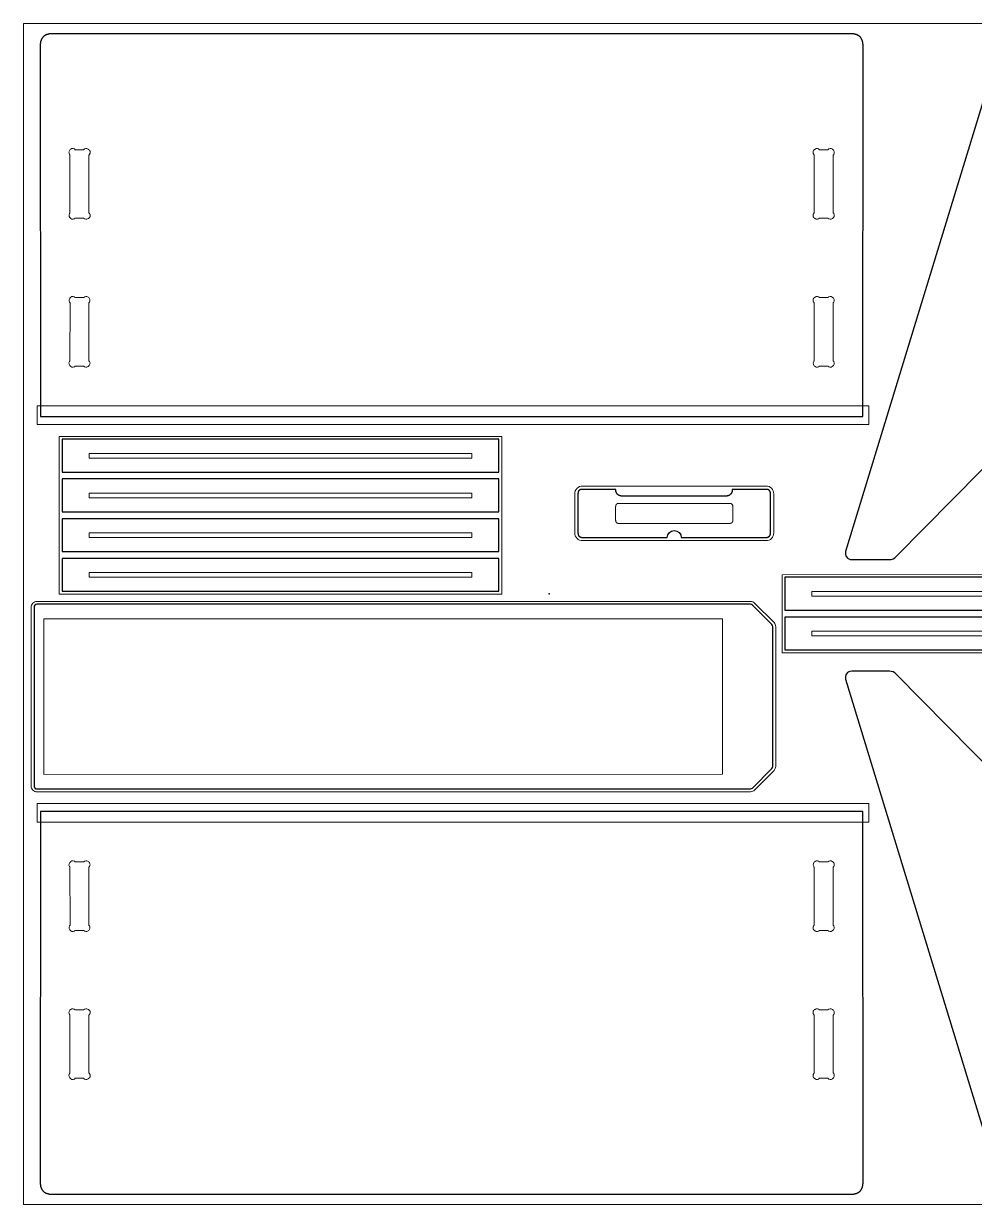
# Model space of a CAD drawing. Header units: millimetres. Extents: x 0 to 2438, y 0 to 1220.
# Drawn here: x 0 to 982, y 0 to 1220 of the extents above; entities that cross this region are included whole.
import ezdxf

# ---------------------------------------------------------------- set-up
doc = ezdxf.new("R2010")
doc.units = ezdxf.units.MM
doc.header["$MEASUREMENT"] = 0
doc.layers.add('Board Fixings', color=6, linetype='Continuous', true_color=0xff00ff)
doc.layers.add('Profile - outside', color=18, linetype='Continuous', true_color=0x000000)

msp = doc.modelspace()

# ---------------------------------------------------------------- linework, layer by layer
at = {"layer": 'Board Fixings'}
msp.add_point((542.9, 631), dxfattribs=at)
at = {"layer": 'Profile - outside', "color": 1, "lineweight": 0, "true_color": 0xff0007}
msp.add_lwpolyline([(2438, 1220), (2438, 0), (0, 0), (0, 1220), (2438, 1220)], dxfattribs=at)
at = {"layer": 'Profile - outside', "color": 18, "true_color": 0x000000}
for points in [[(867.3, 1197), (867.3, 1197.7), (867.3, 1198.5), (867.2, 1198.8), (867.2, 1199.2), (867.1, 1199.6), (867.1, 1199.9), (867, 1200.2), (867, 1200.6), (866.9, 1200.9), (866.8, 1201.2), (866.8, 1201.5), (866.7, 1201.9), (866.6, 1202.2), (866.5, 1202.5), (866.4, 1202.7), (866.3, 1203), (866.1, 1203.3), (866, 1203.6), (865.9, 1203.8), (865.8, 1204.1), (865.6, 1204.4), (865.5, 1204.6), (865.3, 1204.9), (865.2, 1205.1), (865, 1205.3), (864.8, 1205.5), (864.6, 1205.8), (864.5, 1206), (864.3, 1206.2), (864.1, 1206.4), (863.9, 1206.6), (863.7, 1206.8), (863.5, 1206.9), (863.2, 1207.1), (863, 1207.3), (862.8, 1207.4), (862.5, 1207.6), (862.3, 1207.8), (862, 1207.9), (861.8, 1208), (861.5, 1208.2), (861.3, 1208.3), (861, 1208.4), (860.7, 1208.5), (860.4, 1208.6), (860.1, 1208.7), (859.8, 1208.8), (859.5, 1208.9), (859.2, 1209), (858.9, 1209.1), (858.6, 1209.1), (858.2, 1209.2), (857.9, 1209.3), (857.6, 1209.3), (857.2, 1209.4), (856.9, 1209.4), (856.5, 1209.4), (856.1, 1209.5), (855.4, 1209.5), (854.6, 1209.5), (29.8, 1209.5), (29, 1209.5), (28.2, 1209.5), (27.9, 1209.4), (27.5, 1209.4), (27.2, 1209.4), (26.8, 1209.3), (26.5, 1209.3), (26.1, 1209.2), (25.8, 1209.1), (25.5, 1209.1), (25.2, 1209), (24.9, 1208.9), (24.6, 1208.8), (24.3, 1208.7), (24, 1208.6), (23.7, 1208.5), (23.4, 1208.4), (23.1, 1208.3), (22.9, 1208.2), (22.6, 1208), (22.3, 1207.9), (22.1, 1207.8), (21.9, 1207.6), (21.6, 1207.4), (21.4, 1207.3), (21.2, 1207.1), (20.9, 1206.9), (20.7, 1206.8), (20.5, 1206.6), (20.3, 1206.4), (20.1, 1206.2), (19.9, 1206), (19.7, 1205.8), (19.6, 1205.5), (19.4, 1205.3), (19.2, 1205.1), (19.1, 1204.9), (18.9, 1204.6), (18.8, 1204.4), (18.6, 1204.1), (18.5, 1203.8), (18.4, 1203.6), (18.2, 1203.3), (18.1, 1203), (18, 1202.7), (17.9, 1202.5), (17.8, 1202.2), (17.7, 1201.9), (17.6, 1201.5), (17.6, 1201.2), (17.5, 1200.9), (17.4, 1200.6), (17.4, 1200.2), (17.3, 1199.9), (17.3, 1199.6), (17.2, 1199.2), (17.2, 1198.8), (17.1, 1198.5), (17.1, 1197.7), (17.1, 1197), (17.3, 814.1), (867.1, 814.1), (867.3, 1197)], [(491.1, 790.5), (39.9, 790.5), (39.9, 756.5), (491.1, 756.5), (491.1, 790.5)], [(491.1, 749.5), (39.9, 749.5), (39.9, 715.5), (491.1, 715.5), (491.1, 749.5)], [(491.1, 708.5), (39.9, 708.5), (39.9, 674.5), (491.1, 674.5), (491.1, 708.5)], [(491.1, 667.5), (39.9, 667.5), (39.9, 633.5), (491.1, 633.5), (491.1, 667.5)], [(1237.8, 613.9), (1237.8, 647.9), (786.6, 647.9), (786.6, 613.9), (1237.8, 613.9)], [(1237.8, 572.9), (1237.8, 606.9), (786.6, 606.9), (786.6, 572.9), (1237.8, 572.9)], [(867.3, 23), (867.1, 405.9), (17.3, 405.9), (17.1, 23), (17.1, 22.3), (17.1, 21.5), (17.2, 21.2), (17.2, 20.8), (17.3, 20.4), (17.3, 20.1), (17.4, 19.8), (17.4, 19.4), (17.5, 19.1), (17.6, 18.8), (17.6, 18.5), (17.7, 18.1), (17.8, 17.8), (17.9, 17.5), (18, 17.3), (18.1, 17), (18.2, 16.7), (18.4, 16.4), (18.5, 16.2), (18.6, 15.9), (18.8, 15.6), (18.9, 15.4), (19.1, 15.1), (19.2, 14.9), (19.4, 14.7), (19.6, 14.5), (19.7, 14.2), (19.9, 14), (20.1, 13.8), (20.3, 13.6), (20.5, 13.4), (20.7, 13.2), (20.9, 13.1), (21.2, 12.9), (21.4, 12.7), (21.6, 12.6), (21.9, 12.4), (22.1, 12.2), (22.3, 12.1), (22.6, 12), (22.9, 11.8), (23.1, 11.7), (23.4, 11.6), (23.7, 11.5), (24, 11.4), (24.3, 11.3), (24.6, 11.2), (24.9, 11.1), (25.2, 11), (25.5, 10.9), (25.8, 10.9), (26.1, 10.8), (26.5, 10.7), (26.8, 10.7), (27.2, 10.6), (27.5, 10.6), (27.9, 10.6), (28.2, 10.5), (29, 10.5), (29.8, 10.5), (854.6, 10.5), (855.4, 10.5), (856.1, 10.5), (856.5, 10.6), (856.9, 10.6), (857.2, 10.6), (857.6, 10.7), (857.9, 10.7), (858.2, 10.8), (858.6, 10.9), (858.9, 10.9), (859.2, 11), (859.5, 11.1), (859.8, 11.2), (860.1, 11.3), (860.4, 11.4), (860.7, 11.5), (861, 11.6), (861.3, 11.7), (861.5, 11.8), (861.8, 12), (862, 12.1), (862.3, 12.2), (862.5, 12.4), (862.8, 12.6), (863, 12.7), (863.2, 12.9), (863.5, 13.1), (863.7, 13.2), (863.9, 13.4), (864.1, 13.6), (864.3, 13.8), (864.5, 14), (864.6, 14.2), (864.8, 14.5), (865, 14.7), (865.2, 14.9), (865.3, 15.1), (865.5, 15.4), (865.6, 15.6), (865.8, 15.9), (865.9, 16.2), (866, 16.4), (866.1, 16.7), (866.3, 17), (866.4, 17.3), (866.5, 17.5), (866.6, 17.8), (866.7, 18.1), (866.8, 18.5), (866.8, 18.8), (866.9, 19.1), (867, 19.4), (867, 19.8), (867.1, 20.1), (867.1, 20.4), (867.2, 20.8), (867.2, 21.2), (867.3, 21.5), (867.3, 22.3), (867.3, 23)]]:
    msp.add_lwpolyline(points, dxfattribs=at)
for points in [[(1007.6, 1192.9), (849.3, 674.5, 0.251938), (850.2, 668.9, 0.251568), (855.6, 666.3), (894.5, 666.3, 0.20901), (901.6, 669.3), (1164.3, 935.4, -0.209015)], [(767, 738.8), (732.2, 738.8), (732.2, 738.4), (732.2, 738), (732.2, 737.8), (732.1, 737.6), (732.1, 737.4), (732.1, 737.2), (732, 737), (732, 736.8), (732, 736.6), (731.9, 736.4), (731.9, 736.3), (731.8, 736.1), (731.8, 735.9), (731.7, 735.8), (731.6, 735.6), (731.6, 735.4), (731.5, 735.3), (731.4, 735.1), (731.4, 735), (731.3, 734.8), (731.2, 734.7), (731.1, 734.6), (731, 734.4), (730.9, 734.3), (730.8, 734.2), (730.7, 734), (730.6, 733.9), (730.5, 733.8), (730.4, 733.7), (730.3, 733.6), (730.2, 733.5), (730.1, 733.4), (730, 733.3), (729.8, 733.2), (729.7, 733.1), (729.6, 733), (729.4, 732.9), (729.3, 732.8), (729.2, 732.7), (729, 732.6), (728.9, 732.6), (728.7, 732.5), (728.6, 732.4), (728.4, 732.4), (728.2, 732.3), (728.1, 732.3), (727.9, 732.2), (727.7, 732.2), (727.6, 732.1), (727.4, 732.1), (727.2, 732), (727, 732), (726.8, 732), (726.6, 731.9), (726.5, 731.9), (726.3, 731.9), (726.1, 731.9), (725.8, 731.8), (725.4, 731.8), (725, 731.8), (619, 731.8), (618.6, 731.8), (618.2, 731.8), (617.9, 731.9), (617.7, 731.9), (617.5, 731.9), (617.4, 731.9), (617.2, 732), (617, 732), (616.8, 732), (616.6, 732.1), (616.4, 732.1), (616.3, 732.2), (616.1, 732.2), (615.9, 732.3), (615.8, 732.3), (615.6, 732.4), (615.4, 732.4), (615.3, 732.5), (615.1, 732.6), (615, 732.6), (614.8, 732.7), (614.7, 732.8), (614.6, 732.9), (614.4, 733), (614.3, 733.1), (614.2, 733.2), (614, 733.3), (613.9, 733.4), (613.8, 733.5), (613.7, 733.6), (613.6, 733.7), (613.5, 733.8), (613.4, 733.9), (613.3, 734), (613.2, 734.2), (613.1, 734.3), (613, 734.4), (612.9, 734.6), (612.8, 734.7), (612.7, 734.8), (612.6, 735), (612.6, 735.1), (612.5, 735.3), (612.4, 735.4), (612.4, 735.6), (612.3, 735.8), (612.2, 735.9), (612.2, 736.1), (612.1, 736.3), (612.1, 736.4), (612, 736.6), (612, 736.8), (612, 737), (611.9, 737.2), (611.9, 737.4), (611.9, 737.6), (611.8, 737.8), (611.8, 738), (611.8, 738.4), (611.8, 738.8), (577.5, 738.8), (577.2, 738.8), (576.9, 738.8), (576.8, 738.8), (576.6, 738.8), (576.5, 738.8), (576.4, 738.7), (576.2, 738.7), (576.1, 738.7), (576, 738.7), (575.9, 738.7), (575.7, 738.6), (575.6, 738.6), (575.5, 738.6), (575.4, 738.5), (575.3, 738.5), (575.2, 738.4), (575.1, 738.4), (575, 738.4), (574.9, 738.3), (574.8, 738.3), (574.7, 738.2), (574.6, 738.2), (574.5, 738.1), (574.4, 738), (574.3, 738), (574.2, 737.9), (574.1, 737.8), (574.1, 737.8), (574, 737.7), (573.9, 737.6), (573.8, 737.6), (573.8, 737.5), (573.7, 737.4), (573.6, 737.3), (573.6, 737.2), (573.5, 737.1), (573.4, 737.1), (573.4, 737), (573.3, 736.9), (573.3, 736.8), (573.2, 736.7), (573.2, 736.6), (573.1, 736.5), (573.1, 736.4), (573.1, 736.3), (573, 736.1), (573, 736), (573, 735.9), (572.9, 735.8), (572.9, 735.7), (572.9, 735.6), (572.8, 735.4), (572.8, 735.3), (572.8, 735.2), (572.8, 735.1), (572.8, 734.9), (572.8, 734.8), (572.7, 734.6), (572.7, 734.4), (572.7, 734.1), (572.7, 693.9), (572.7, 693.6), (572.7, 693.3), (572.8, 693.2), (572.8, 693.1), (572.8, 692.9), (572.8, 692.8), (572.8, 692.7), (572.8, 692.5), (572.9, 692.4), (572.9, 692.3), (572.9, 692.2), (573, 692.1), (573, 692), (573, 691.8), (573.1, 691.7), (573.1, 691.6), (573.1, 691.5), (573.2, 691.4), (573.2, 691.3), (573.3, 691.2), (573.3, 691.1), (573.4, 691), (573.4, 690.9), (573.5, 690.8), (573.6, 690.8), (573.6, 690.7), (573.7, 690.6), (573.8, 690.5), (573.8, 690.4), (573.9, 690.4), (574, 690.3), (574.1, 690.2), (574.1, 690.1), (574.2, 690.1), (574.3, 690), (574.4, 690), (574.5, 689.9), (574.6, 689.8), (574.7, 689.8), (574.8, 689.7), (574.9, 689.7), (575, 689.6), (575.1, 689.6), (575.2, 689.5), (575.3, 689.5), (575.4, 689.5), (575.5, 689.4), (575.6, 689.4), (575.7, 689.4), (575.9, 689.3), (576, 689.3), (576.1, 689.3), (576.2, 689.3), (576.4, 689.2), (576.5, 689.2), (576.6, 689.2), (576.8, 689.2), (576.9, 689.2), (577.2, 689.2), (577.5, 689.2), (665, 689.2, -0.966106), (679.5, 689.2), (767, 689.2), (767.2, 689.2), (767.5, 689.2), (767.7, 689.2), (767.8, 689.2), (767.9, 689.2), (768.1, 689.2), (768.2, 689.3), (768.3, 689.3), (768.4, 689.3), (768.6, 689.3), (768.7, 689.4), (768.8, 689.4), (768.9, 689.4), (769, 689.5), (769.1, 689.5), (769.3, 689.5), (769.4, 689.6), (769.5, 689.6), (769.6, 689.7), (769.7, 689.7), (769.8, 689.8), (769.9, 689.8), (769.9, 689.9), (770, 690), (770.1, 690), (770.2, 690.1), (770.3, 690.1), (770.4, 690.2), (770.4, 690.3), (770.5, 690.4), (770.6, 690.4), (770.7, 690.5), (770.7, 690.6), (770.8, 690.7), (770.9, 690.8), (770.9, 690.8), (771, 690.9), (771, 691), (771.1, 691.1), (771.1, 691.2), (771.2, 691.3), (771.2, 691.4), (771.3, 691.5), (771.3, 691.6), (771.4, 691.7), (771.4, 691.8), (771.4, 692), (771.5, 692.1), (771.5, 692.2), (771.5, 692.3), (771.6, 692.4), (771.6, 692.5), (771.6, 692.7), (771.6, 692.8), (771.6, 692.9), (771.7, 693.1), (771.7, 693.2), (771.7, 693.3), (771.7, 693.6), (771.7, 693.9), (771.7, 734.1), (771.7, 734.4), (771.7, 734.6), (771.7, 734.8), (771.7, 734.9), (771.6, 735.1), (771.6, 735.2), (771.6, 735.3), (771.6, 735.4), (771.6, 735.6), (771.5, 735.7), (771.5, 735.8), (771.5, 735.9), (771.4, 736), (771.4, 736.1), (771.4, 736.3), (771.3, 736.4), (771.3, 736.5), (771.2, 736.6), (771.2, 736.7), (771.1, 736.8), (771.1, 736.9), (771, 737), (771, 737.1), (770.9, 737.1), (770.9, 737.2), (770.8, 737.3), (770.7, 737.4), (770.7, 737.5), (770.6, 737.6), (770.5, 737.6), (770.4, 737.7), (770.4, 737.8), (770.3, 737.8), (770.2, 737.9), (770.1, 738), (770, 738), (769.9, 738.1), (769.9, 738.2), (769.8, 738.2), (769.7, 738.3), (769.6, 738.3), (769.5, 738.4), (769.4, 738.4), (769.3, 738.4), (769.1, 738.5), (769, 738.5), (768.9, 738.6), (768.8, 738.6), (768.7, 738.6), (768.6, 738.7), (768.4, 738.7), (768.3, 738.7), (768.2, 738.7), (768.1, 738.7), (767.9, 738.8), (767.8, 738.8), (767.7, 738.8), (767.5, 738.8), (767.2, 738.8), (767, 738.8)], [(753.1, 430.2), (773.2, 450.3, 0.207107), (774.1, 452.5), (774.1, 596.9, 0.207063), (773.2, 599), (753.1, 619.1, 0.20714), (751, 620), (13.8, 620, 0.207115), (11.6, 619.1, 0.207109), (10.8, 617), (10.9, 432.3), (10.9, 432.1), (10.9, 432), (10.9, 431.9), (10.9, 431.8), (10.9, 431.7), (10.9, 431.6), (10.9, 431.5), (11, 431.5), (11, 431.4), (11, 431.3), (11, 431.2), (11, 431.2), (11, 431.1), (11.1, 431), (11.1, 430.9), (11.1, 430.9), (11.1, 430.8), (11.2, 430.7), (11.2, 430.7), (11.2, 430.6), (11.3, 430.6), (11.3, 430.5), (11.3, 430.4), (11.4, 430.4), (11.4, 430.3), (11.5, 430.3), (11.5, 430.2), (11.5, 430.2), (11.6, 430.1), (11.6, 430.1), (11.7, 430), (11.7, 430), (11.8, 429.9), (11.8, 429.9), (11.9, 429.9), (11.9, 429.8), (12, 429.8), (12.1, 429.7), (12.1, 429.7), (12.2, 429.7), (12.2, 429.6), (12.3, 429.6), (12.4, 429.6), (12.4, 429.6), (12.5, 429.5), (12.6, 429.5), (12.6, 429.5), (12.7, 429.5), (12.8, 429.4), (12.9, 429.4), (12.9, 429.4), (13, 429.4), (13.1, 429.4), (13.2, 429.4), (13.3, 429.4), (13.3, 429.3), (13.4, 429.3), (13.5, 429.3), (13.7, 429.3), (13.9, 429.3), (751, 429.4, 0.207128), (753.1, 430.2)], [(1164.3, 281.7), (901.6, 547.9, 0.20901), (894.5, 550.8), (855.6, 550.8, 0.251549), (850.2, 548.3, 0.251938), (849.3, 542.6), (1007.6, 24.3, 0.327879)]]:
    msp.add_lwpolyline(points, format="xyb", dxfattribs=at)
at = {"layer": 'Profile - outside', "color": 30, "lineweight": 0, "true_color": 0xff7f00}
for points in [[(62, 1089.7), (53.4, 1089.7, 0.393301), (48.8, 1090.3, 0.414222), (47.4, 1084.9, 0.11453), (47.9, 1084.3), (47.9, 1024.5, 0.113386), (47.4, 1023.8, 0.414208), (48.8, 1018.5, 0.393314), (53.4, 1019), (62, 1019, 0.393578), (66.6, 1018.5), (66.8, 1018.6), (67, 1018.7), (67.1, 1018.8), (67.2, 1018.8), (67.3, 1018.9), (67.4, 1019), (67.5, 1019), (67.5, 1019.1), (67.6, 1019.2), (67.7, 1019.2), (67.8, 1019.3), (67.8, 1019.4), (67.9, 1019.5), (68, 1019.5), (68, 1019.6), (68.1, 1019.7), (68.2, 1019.8), (68.2, 1019.8), (68.3, 1019.9), (68.3, 1020), (68.4, 1020.1), (68.4, 1020.1), (68.5, 1020.2), (68.5, 1020.3), (68.5, 1020.4), (68.6, 1020.5), (68.6, 1020.5), (68.6, 1020.6), (68.7, 1020.7), (68.7, 1020.8), (68.7, 1020.9), (68.7, 1021), (68.7, 1021), (68.7, 1021.1), (68.8, 1021.2), (68.8, 1021.3), (68.8, 1021.4), (68.8, 1021.5), (68.8, 1021.6), (68.8, 1021.7), (68.8, 1021.7), (68.8, 1021.8), (68.7, 1021.9), (68.7, 1022), (68.7, 1022.1), (68.7, 1022.2), (68.7, 1022.3), (68.7, 1022.4), (68.6, 1022.5), (68.6, 1022.6), (68.6, 1022.7), (68.5, 1022.8), (68.5, 1022.9), (68.5, 1023), (68.4, 1023.1), (68.4, 1023.2), (68.3, 1023.3), (68.3, 1023.4), (68.2, 1023.6), (68.1, 1023.8, 0.119448), (67.5, 1024.5), (67.5, 1084.3, 0.117994), (68.1, 1084.9), (68.2, 1085.1), (68.3, 1085.3), (68.3, 1085.4), (68.4, 1085.5), (68.4, 1085.6), (68.5, 1085.7), (68.5, 1085.8), (68.5, 1085.9), (68.6, 1086), (68.6, 1086.1), (68.6, 1086.2), (68.7, 1086.3), (68.7, 1086.4), (68.7, 1086.5), (68.7, 1086.6), (68.7, 1086.7), (68.7, 1086.8), (68.8, 1086.9), (68.8, 1087), (68.8, 1087.1), (68.8, 1087.2), (68.8, 1087.2), (68.8, 1087.3), (68.8, 1087.4), (68.8, 1087.5), (68.7, 1087.6), (68.7, 1087.7), (68.7, 1087.8), (68.7, 1087.9), (68.7, 1087.9), (68.7, 1088), (68.6, 1088.1), (68.6, 1088.2), (68.6, 1088.3), (68.5, 1088.4), (68.5, 1088.4), (68.5, 1088.5), (68.4, 1088.6), (68.4, 1088.7), (68.3, 1088.7), (68.3, 1088.8), (68.2, 1088.9), (68.2, 1089), (68.1, 1089), (68, 1089.1), (68, 1089.2), (67.9, 1089.3), (67.8, 1089.3), (67.8, 1089.4), (67.7, 1089.5), (67.6, 1089.5), (67.5, 1089.6), (67.5, 1089.7), (67.4, 1089.8), (67.3, 1089.8), (67.2, 1089.9), (67.1, 1089.9), (67, 1090), (66.8, 1090.1), (66.6, 1090.3, 0.39359), (62, 1089.7)], [(822.3, 1089.7), (831, 1089.7, -0.39329), (835.6, 1090.3, -0.414212), (837, 1084.9, -0.114759), (836.4, 1084.3), (836.4, 1024.5, -0.113358), (837, 1023.8, -0.414211), (835.6, 1018.5, -0.393304), (831, 1019), (822.3, 1019, -0.393606), (817.8, 1018.5), (817.6, 1018.6), (817.4, 1018.7), (817.3, 1018.8), (817.2, 1018.8), (817.1, 1018.9), (817, 1019), (816.9, 1019), (816.8, 1019.1), (816.8, 1019.2), (816.7, 1019.2), (816.6, 1019.3), (816.5, 1019.4), (816.5, 1019.5), (816.4, 1019.5), (816.3, 1019.6), (816.3, 1019.7), (816.2, 1019.8), (816.2, 1019.8), (816.1, 1019.9), (816.1, 1020), (816, 1020.1), (816, 1020.1), (815.9, 1020.2), (815.9, 1020.3), (815.9, 1020.4), (815.8, 1020.5), (815.8, 1020.5), (815.8, 1020.6), (815.7, 1020.7), (815.7, 1020.8), (815.7, 1020.9), (815.7, 1021), (815.7, 1021), (815.6, 1021.1), (815.6, 1021.2), (815.6, 1021.3), (815.6, 1021.4), (815.6, 1021.5), (815.6, 1021.6), (815.6, 1021.7), (815.6, 1021.7), (815.6, 1021.8), (815.6, 1021.9), (815.7, 1022), (815.7, 1022.1), (815.7, 1022.2), (815.7, 1022.3), (815.7, 1022.4), (815.8, 1022.5), (815.8, 1022.6), (815.8, 1022.7), (815.9, 1022.8), (815.9, 1022.9), (815.9, 1023), (816, 1023.1), (816, 1023.2), (816.1, 1023.3), (816.1, 1023.4), (816.2, 1023.6), (816.3, 1023.8, -0.119901), (816.9, 1024.5), (816.9, 1084.3, -0.117748), (816.3, 1084.9), (816.2, 1085.1), (816.1, 1085.3), (816.1, 1085.4), (816, 1085.5), (816, 1085.6), (815.9, 1085.7), (815.9, 1085.8), (815.9, 1085.9), (815.8, 1086), (815.8, 1086.1), (815.8, 1086.2), (815.7, 1086.3), (815.7, 1086.4), (815.7, 1086.5), (815.7, 1086.6), (815.7, 1086.7), (815.6, 1086.8), (815.6, 1086.9), (815.6, 1087), (815.6, 1087.1), (815.6, 1087.2), (815.6, 1087.2), (815.6, 1087.3), (815.6, 1087.4), (815.6, 1087.5), (815.6, 1087.6), (815.7, 1087.7), (815.7, 1087.8), (815.7, 1087.9), (815.7, 1087.9), (815.7, 1088), (815.8, 1088.1), (815.8, 1088.2), (815.8, 1088.3), (815.9, 1088.4), (815.9, 1088.4), (815.9, 1088.5), (816, 1088.6), (816, 1088.7), (816.1, 1088.7), (816.1, 1088.8), (816.2, 1088.9), (816.2, 1089), (816.3, 1089), (816.3, 1089.1), (816.4, 1089.2), (816.5, 1089.3), (816.5, 1089.3), (816.6, 1089.4), (816.7, 1089.5), (816.8, 1089.5), (816.8, 1089.6), (816.9, 1089.7), (817, 1089.8), (817.1, 1089.8), (817.2, 1089.9), (817.3, 1089.9), (817.4, 1090), (817.6, 1090.1), (817.8, 1090.3, -0.393621), (822.3, 1089.7)], [(62.1, 936.9), (53.4, 936.9, 0.393294), (48.8, 937.4, 0.414178), (47.4, 932.1, 0.114692), (48, 931.4), (47.9, 871.6, 0.113305), (47.4, 871, 0.414205), (48.8, 865.6, 0.393312), (53.4, 866.2), (62.1, 866.2, 0.393572), (66.6, 865.6, 0.414213), (68.1, 871, 0.119681), (67.5, 871.6), (67.5, 931.4, 0.117992), (68.1, 932.1, 0.414219), (66.6, 937.4, 0.393614), (62.1, 936.9)], [(822.3, 936.9), (831, 936.9, -0.393286), (835.5, 937.4, -0.4142), (837, 932.1, -0.114759), (836.4, 931.4), (836.4, 871.6, -0.11329), (837, 871, -0.414209), (835.5, 865.6, -0.39329), (831, 866.2), (822.3, 866.2, -0.393561), (817.8, 865.6, -0.414235), (816.3, 871, -0.11951), (816.9, 871.6), (816.9, 931.4, -0.117923), (816.3, 932.1), (816.2, 932.3), (816.1, 932.5), (816.1, 932.6), (816, 932.7), (816, 932.8), (815.9, 932.9), (815.9, 933), (815.9, 933.1), (815.8, 933.2), (815.8, 933.3), (815.8, 933.4), (815.7, 933.5), (815.7, 933.6), (815.7, 933.7), (815.7, 933.8), (815.7, 933.9), (815.6, 934), (815.6, 934.1), (815.6, 934.1), (815.6, 934.2), (815.6, 934.3), (815.6, 934.4), (815.6, 934.5), (815.6, 934.6), (815.6, 934.7), (815.6, 934.8), (815.7, 934.9), (815.7, 934.9), (815.7, 935), (815.7, 935.1), (815.7, 935.2), (815.8, 935.3), (815.8, 935.4), (815.8, 935.4), (815.9, 935.5), (815.9, 935.6), (815.9, 935.7), (816, 935.8), (816, 935.8), (816.1, 935.9), (816.1, 936), (816.2, 936.1), (816.2, 936.1), (816.3, 936.2), (816.3, 936.3), (816.4, 936.4), (816.5, 936.4), (816.5, 936.5), (816.6, 936.6), (816.7, 936.6), (816.8, 936.7), (816.8, 936.8), (816.9, 936.9), (817, 936.9), (817.1, 937), (817.2, 937.1), (817.3, 937.1), (817.4, 937.2), (817.6, 937.3), (817.8, 937.4, -0.393613), (822.3, 936.9)], [(62.1, 283.1), (53.4, 283.1, -0.39333), (48.8, 282.6, -0.41419), (47.4, 287.9, -0.114836), (48, 288.6), (47.9, 348.4, -0.113304), (47.4, 349, -0.414193), (48.8, 354.4, -0.393335), (53.4, 353.8), (62.1, 353.8, -0.393577), (66.6, 354.4, -0.414243), (68.1, 349, -0.119652), (67.5, 348.4), (67.5, 288.6, -0.118457), (68.1, 287.9, -0.414221), (66.6, 282.6, -0.393683), (62.1, 283.1)], [(822.3, 283.1), (831, 283.1, 0.393322), (835.5, 282.6, 0.41421), (837, 287.9, 0.114781), (836.4, 288.6), (836.4, 348.4, 0.113378), (837, 349, 0.414217), (835.5, 354.4, 0.393325), (831, 353.8), (822.3, 353.8, 0.393579), (817.8, 354.4, 0.414235), (816.3, 349, 0.119517), (816.9, 348.4), (816.9, 288.6, 0.118376), (816.3, 287.9), (816.2, 287.7), (816.1, 287.5), (816.1, 287.4), (816, 287.3), (816, 287.2), (815.9, 287.1), (815.9, 287), (815.9, 286.9), (815.8, 286.8), (815.8, 286.7), (815.8, 286.6), (815.7, 286.5), (815.7, 286.4), (815.7, 286.3), (815.7, 286.2), (815.7, 286.1), (815.6, 286), (815.6, 285.9), (815.6, 285.9), (815.6, 285.8), (815.6, 285.7), (815.6, 285.6), (815.6, 285.5), (815.6, 285.4), (815.6, 285.3), (815.6, 285.2), (815.7, 285.1), (815.7, 285.1), (815.7, 285), (815.7, 284.9), (815.7, 284.8), (815.8, 284.7), (815.8, 284.6), (815.8, 284.6), (815.9, 284.5), (815.9, 284.4), (815.9, 284.3), (816, 284.2), (816, 284.2), (816.1, 284.1), (816.1, 284), (816.2, 283.9), (816.2, 283.9), (816.3, 283.8), (816.3, 283.7), (816.4, 283.6), (816.5, 283.6), (816.5, 283.5), (816.6, 283.4), (816.7, 283.4), (816.8, 283.3), (816.8, 283.2), (816.9, 283.1), (817, 283.1), (817.1, 283), (817.2, 282.9), (817.3, 282.9), (817.4, 282.8), (817.6, 282.7), (817.8, 282.6, 0.393673), (822.3, 283.1)], [(62, 130.3), (53.4, 130.3, -0.39333), (48.8, 129.7, -0.414194), (47.4, 135.1, -0.114654), (47.9, 135.7), (47.9, 195.5, -0.11338), (47.4, 196.2, -0.414236), (48.8, 201.5, -0.393339), (53.4, 201), (62, 201, -0.393594), (66.6, 201.5), (66.8, 201.4), (67, 201.3), (67.1, 201.2), (67.2, 201.2), (67.3, 201.1), (67.4, 201), (67.5, 201), (67.5, 200.9), (67.6, 200.8), (67.7, 200.8), (67.8, 200.7), (67.8, 200.6), (67.9, 200.5), (68, 200.5), (68, 200.4), (68.1, 200.3), (68.2, 200.2), (68.2, 200.2), (68.3, 200.1), (68.3, 200), (68.4, 199.9), (68.4, 199.9), (68.5, 199.8), (68.5, 199.7), (68.5, 199.6), (68.6, 199.5), (68.6, 199.5), (68.6, 199.4), (68.7, 199.3), (68.7, 199.2), (68.7, 199.1), (68.7, 199), (68.7, 199), (68.7, 198.9), (68.8, 198.8), (68.8, 198.7), (68.8, 198.6), (68.8, 198.5), (68.8, 198.4), (68.8, 198.3), (68.8, 198.3), (68.8, 198.2), (68.7, 198.1), (68.7, 198), (68.7, 197.9), (68.7, 197.8), (68.7, 197.7), (68.7, 197.6), (68.6, 197.5), (68.6, 197.4), (68.6, 197.3), (68.5, 197.2), (68.5, 197.1), (68.5, 197), (68.4, 196.9), (68.4, 196.8), (68.3, 196.7), (68.3, 196.6), (68.2, 196.4), (68.1, 196.2, -0.119461), (67.5, 195.5), (67.5, 135.7, -0.118438), (68.1, 135.1), (68.2, 134.9), (68.3, 134.7), (68.3, 134.6), (68.4, 134.5), (68.4, 134.4), (68.5, 134.3), (68.5, 134.2), (68.5, 134.1), (68.6, 134), (68.6, 133.9), (68.6, 133.8), (68.7, 133.7), (68.7, 133.6), (68.7, 133.5), (68.7, 133.4), (68.7, 133.3), (68.7, 133.2), (68.8, 133.1), (68.8, 133), (68.8, 132.9), (68.8, 132.8), (68.8, 132.8), (68.8, 132.7), (68.8, 132.6), (68.8, 132.5), (68.7, 132.4), (68.7, 132.3), (68.7, 132.2), (68.7, 132.1), (68.7, 132.1), (68.7, 132), (68.6, 131.9), (68.6, 131.8), (68.6, 131.7), (68.5, 131.6), (68.5, 131.6), (68.5, 131.5), (68.4, 131.4), (68.4, 131.3), (68.3, 131.3), (68.3, 131.2), (68.2, 131.1), (68.2, 131), (68.1, 131), (68, 130.9), (68, 130.8), (67.9, 130.7), (67.8, 130.7), (67.8, 130.6), (67.7, 130.5), (67.6, 130.5), (67.5, 130.4), (67.5, 130.3), (67.4, 130.2), (67.3, 130.2), (67.2, 130.1), (67.1, 130.1), (67, 130), (66.8, 129.9), (66.6, 129.7, -0.393641), (62, 130.3)], [(822.3, 130.3), (831, 130.3, 0.393326), (835.6, 129.7, 0.414201), (837, 135.1, 0.114807), (836.4, 135.7), (836.4, 195.5, 0.11337), (837, 196.2, 0.414226), (835.6, 201.5, 0.393342), (831, 201), (822.3, 201, 0.39362), (817.8, 201.5), (817.6, 201.4), (817.4, 201.3), (817.3, 201.2), (817.2, 201.2), (817.1, 201.1), (817, 201), (816.9, 201), (816.8, 200.9), (816.8, 200.8), (816.7, 200.8), (816.6, 200.7), (816.5, 200.6), (816.5, 200.5), (816.4, 200.5), (816.3, 200.4), (816.3, 200.3), (816.2, 200.2), (816.2, 200.2), (816.1, 200.1), (816.1, 200), (816, 199.9), (816, 199.9), (815.9, 199.8), (815.9, 199.7), (815.9, 199.6), (815.8, 199.5), (815.8, 199.5), (815.8, 199.4), (815.7, 199.3), (815.7, 199.2), (815.7, 199.1), (815.7, 199), (815.7, 199), (815.6, 198.9), (815.6, 198.8), (815.6, 198.7), (815.6, 198.6), (815.6, 198.5), (815.6, 198.4), (815.6, 198.3), (815.6, 198.3), (815.6, 198.2), (815.6, 198.1), (815.7, 198), (815.7, 197.9), (815.7, 197.8), (815.7, 197.7), (815.7, 197.6), (815.8, 197.5), (815.8, 197.4), (815.8, 197.3), (815.9, 197.2), (815.9, 197.1), (815.9, 197), (816, 196.9), (816, 196.8), (816.1, 196.7), (816.1, 196.6), (816.2, 196.4), (816.3, 196.2, 0.119913), (816.9, 195.5), (816.9, 135.7, 0.118186), (816.3, 135.1), (816.2, 134.9), (816.1, 134.7), (816.1, 134.6), (816, 134.5), (816, 134.4), (815.9, 134.3), (815.9, 134.2), (815.9, 134.1), (815.8, 134), (815.8, 133.9), (815.8, 133.8), (815.7, 133.7), (815.7, 133.6), (815.7, 133.5), (815.7, 133.4), (815.7, 133.3), (815.6, 133.2), (815.6, 133.1), (815.6, 133), (815.6, 132.9), (815.6, 132.8), (815.6, 132.8), (815.6, 132.7), (815.6, 132.6), (815.6, 132.5), (815.6, 132.4), (815.7, 132.3), (815.7, 132.2), (815.7, 132.1), (815.7, 132.1), (815.7, 132), (815.8, 131.9), (815.8, 131.8), (815.8, 131.7), (815.9, 131.6), (815.9, 131.6), (815.9, 131.5), (816, 131.4), (816, 131.3), (816.1, 131.3), (816.1, 131.2), (816.2, 131.1), (816.2, 131), (816.3, 131), (816.3, 130.9), (816.4, 130.8), (816.5, 130.7), (816.5, 130.7), (816.6, 130.6), (816.7, 130.5), (816.8, 130.5), (816.8, 130.4), (816.9, 130.3), (817, 130.2), (817.1, 130.2), (817.2, 130.1), (817.3, 130.1), (817.4, 130), (817.6, 129.9), (817.8, 129.7, 0.393671), (822.3, 130.3)]]:
    msp.add_lwpolyline(points, format="xyb", dxfattribs=at)
at = {"layer": 'Profile - outside', "color": 3, "lineweight": 0, "true_color": 0x00ff00}
for points in [[(13.9, 805.8), (873.3, 805.8), (873.3, 825.1), (13.9, 825.1), (13.9, 805.8)], [(13.9, 394.9), (873.3, 394.9), (873.3, 414.2), (13.9, 414.2), (13.9, 394.9)]]:
    msp.add_lwpolyline(points, dxfattribs=at)
at = {"layer": 'Profile - outside', "color": 4, "lineweight": 0, "true_color": 0x00ffff}
for points in [[(494.1, 793.5), (36.9, 793.5), (36.9, 630.5), (494.1, 630.5), (494.1, 793.5)], [(463.2, 776), (463.2, 771), (67.8, 771), (67.8, 776), (463.2, 776)], [(463.2, 735), (463.2, 730), (67.8, 730), (67.8, 735), (463.2, 735)], [(463.2, 694), (463.2, 689), (67.8, 689), (67.8, 694), (463.2, 694)], [(463.2, 653), (463.2, 648), (67.8, 648), (67.8, 653), (463.2, 653)], [(1698.1, 569.9), (1698.1, 650.9), (783.6, 650.4), (783.6, 569.9), (1698.1, 569.9)], [(1209.9, 633.4), (1209.9, 628.4), (814.5, 628.4), (814.5, 633.4), (1209.9, 633.4)], [(1209.9, 587.4), (814.5, 587.4), (814.5, 592.4), (1209.9, 592.4), (1209.9, 587.4)]]:
    msp.add_lwpolyline(points, dxfattribs=at)
at = {"layer": 'Profile - outside', "color": 5, "lineweight": 0, "true_color": 0x0000ff}
for points in [[(775, 734.1), (775, 693.9, -0.439334), (767, 685.9), (577.5, 685.9, -0.439344), (569.5, 693.9), (569.5, 734.1, -0.439334), (577.5, 742.1), (767, 742.1, -0.439324), (775, 734.1)], [(755.2, 428.1, -0.201532), (751, 426.4), (13.9, 426.3, -0.433346), (7.8, 432.3), (7.8, 617, -0.201495), (9.5, 621.2, -0.20168), (13.8, 623), (751, 623, -0.201565), (755.2, 621.3), (775.3, 601.2, -0.201543), (777.1, 596.9), (777.1, 452.5), (776.6, 450.2), (775.3, 448.2), (755.2, 428.1)]]:
    msp.add_lwpolyline(points, format="xyb", dxfattribs=at)
for points in [[(611.6, 707.2), (611.6, 707), (611.6, 706.8), (611.7, 706.7), (611.7, 706.6), (611.7, 706.5), (611.7, 706.4), (611.7, 706.3), (611.7, 706.2), (611.7, 706.1), (611.8, 706), (611.8, 705.9), (611.8, 705.8), (611.8, 705.7), (611.9, 705.6), (611.9, 705.5), (611.9, 705.4), (612, 705.4), (612, 705.3), (612, 705.2), (612.1, 705.1), (612.1, 705), (612.2, 705), (612.2, 704.9), (612.2, 704.8), (612.3, 704.8), (612.3, 704.7), (612.4, 704.6), (612.5, 704.6), (612.5, 704.5), (612.6, 704.4), (612.6, 704.4), (612.7, 704.3), (612.8, 704.3), (612.8, 704.2), (612.9, 704.2), (613, 704.1), (613, 704.1), (613.1, 704), (613.2, 704), (613.2, 703.9), (613.3, 703.9), (613.4, 703.9), (613.5, 703.8), (613.6, 703.8), (613.7, 703.8), (613.7, 703.7), (613.8, 703.7), (613.9, 703.7), (614, 703.7), (614.1, 703.6), (614.2, 703.6), (614.3, 703.6), (614.4, 703.6), (614.5, 703.6), (614.6, 703.5), (614.7, 703.5), (614.8, 703.5), (614.9, 703.5), (615.1, 703.5), (615.4, 703.5), (729.1, 703.5), (729.3, 703.5), (729.5, 703.5), (729.6, 703.5), (729.7, 703.5), (729.8, 703.5), (729.9, 703.6), (730, 703.6), (730.1, 703.6), (730.2, 703.6), (730.3, 703.6), (730.4, 703.7), (730.5, 703.7), (730.6, 703.7), (730.7, 703.7), (730.8, 703.8), (730.9, 703.8), (730.9, 703.8), (731, 703.9), (731.1, 703.9), (731.2, 703.9), (731.3, 704), (731.3, 704), (731.4, 704.1), (731.5, 704.1), (731.5, 704.2), (731.6, 704.2), (731.7, 704.3), (731.7, 704.3), (731.8, 704.4), (731.9, 704.4), (731.9, 704.5), (732, 704.6), (732, 704.6), (732.1, 704.7), (732.1, 704.8), (732.2, 704.8), (732.2, 704.9), (732.3, 705), (732.3, 705), (732.4, 705.1), (732.4, 705.2), (732.4, 705.3), (732.5, 705.4), (732.5, 705.4), (732.5, 705.5), (732.6, 705.6), (732.6, 705.7), (732.6, 705.8), (732.6, 705.9), (732.7, 706), (732.7, 706.1), (732.7, 706.2), (732.7, 706.3), (732.7, 706.4), (732.8, 706.5), (732.8, 706.6), (732.8, 706.7), (732.8, 706.8), (732.8, 707), (732.8, 707.2), (732.8, 720.6), (732.8, 720.8), (732.8, 721.1), (732.8, 721.2), (732.8, 721.3), (732.8, 721.4), (732.7, 721.5), (732.7, 721.6), (732.7, 721.7), (732.7, 721.8), (732.7, 721.9), (732.6, 722), (732.6, 722.1), (732.6, 722.2), (732.6, 722.2), (732.5, 722.3), (732.5, 722.4), (732.5, 722.5), (732.4, 722.6), (732.4, 722.7), (732.4, 722.7), (732.3, 722.8), (732.3, 722.9), (732.2, 723), (732.2, 723), (732.1, 723.1), (732.1, 723.2), (732, 723.2), (732, 723.3), (731.9, 723.4), (731.9, 723.4), (731.8, 723.5), (731.7, 723.5), (731.7, 723.6), (731.6, 723.6), (731.5, 723.7), (731.5, 723.7), (731.4, 723.8), (731.3, 723.8), (731.3, 723.9), (731.2, 723.9), (731.1, 723.9), (731, 724), (730.9, 724), (730.9, 724.1), (730.8, 724.1), (730.7, 724.1), (730.6, 724.1), (730.5, 724.2), (730.4, 724.2), (730.3, 724.2), (730.2, 724.2), (730.1, 724.3), (730, 724.3), (729.9, 724.3), (729.8, 724.3), (729.7, 724.3), (729.6, 724.3), (729.5, 724.3), (729.3, 724.3), (729.1, 724.3), (615.4, 724.3), (615.1, 724.3), (614.9, 724.3), (614.8, 724.3), (614.7, 724.3), (614.6, 724.3), (614.5, 724.3), (614.4, 724.3), (614.3, 724.3), (614.2, 724.2), (614.1, 724.2), (614, 724.2), (613.9, 724.2), (613.8, 724.1), (613.7, 724.1), (613.7, 724.1), (613.6, 724.1), (613.5, 724), (613.4, 724), (613.3, 723.9), (613.2, 723.9), (613.2, 723.9), (613.1, 723.8), (613, 723.8), (613, 723.7), (612.9, 723.7), (612.8, 723.6), (612.8, 723.6), (612.7, 723.5), (612.6, 723.5), (612.6, 723.4), (612.5, 723.4), (612.5, 723.3), (612.4, 723.2), (612.3, 723.2), (612.3, 723.1), (612.2, 723), (612.2, 723), (612.2, 722.9), (612.1, 722.8), (612.1, 722.7), (612, 722.7), (612, 722.6), (612, 722.5), (611.9, 722.4), (611.9, 722.3), (611.9, 722.2), (611.8, 722.2), (611.8, 722.1), (611.8, 722), (611.8, 721.9), (611.7, 721.8), (611.7, 721.7), (611.7, 721.6), (611.7, 721.5), (611.7, 721.4), (611.7, 721.3), (611.7, 721.2), (611.6, 721.1), (611.6, 720.8), (611.6, 720.6), (611.6, 707.2)], [(722.1, 444.4), (722.1, 605), (20.8, 605), (20.9, 444.3), (722.1, 444.4)]]:
    msp.add_lwpolyline(points, dxfattribs=at)

doc.saveas('drawing.dxf')
